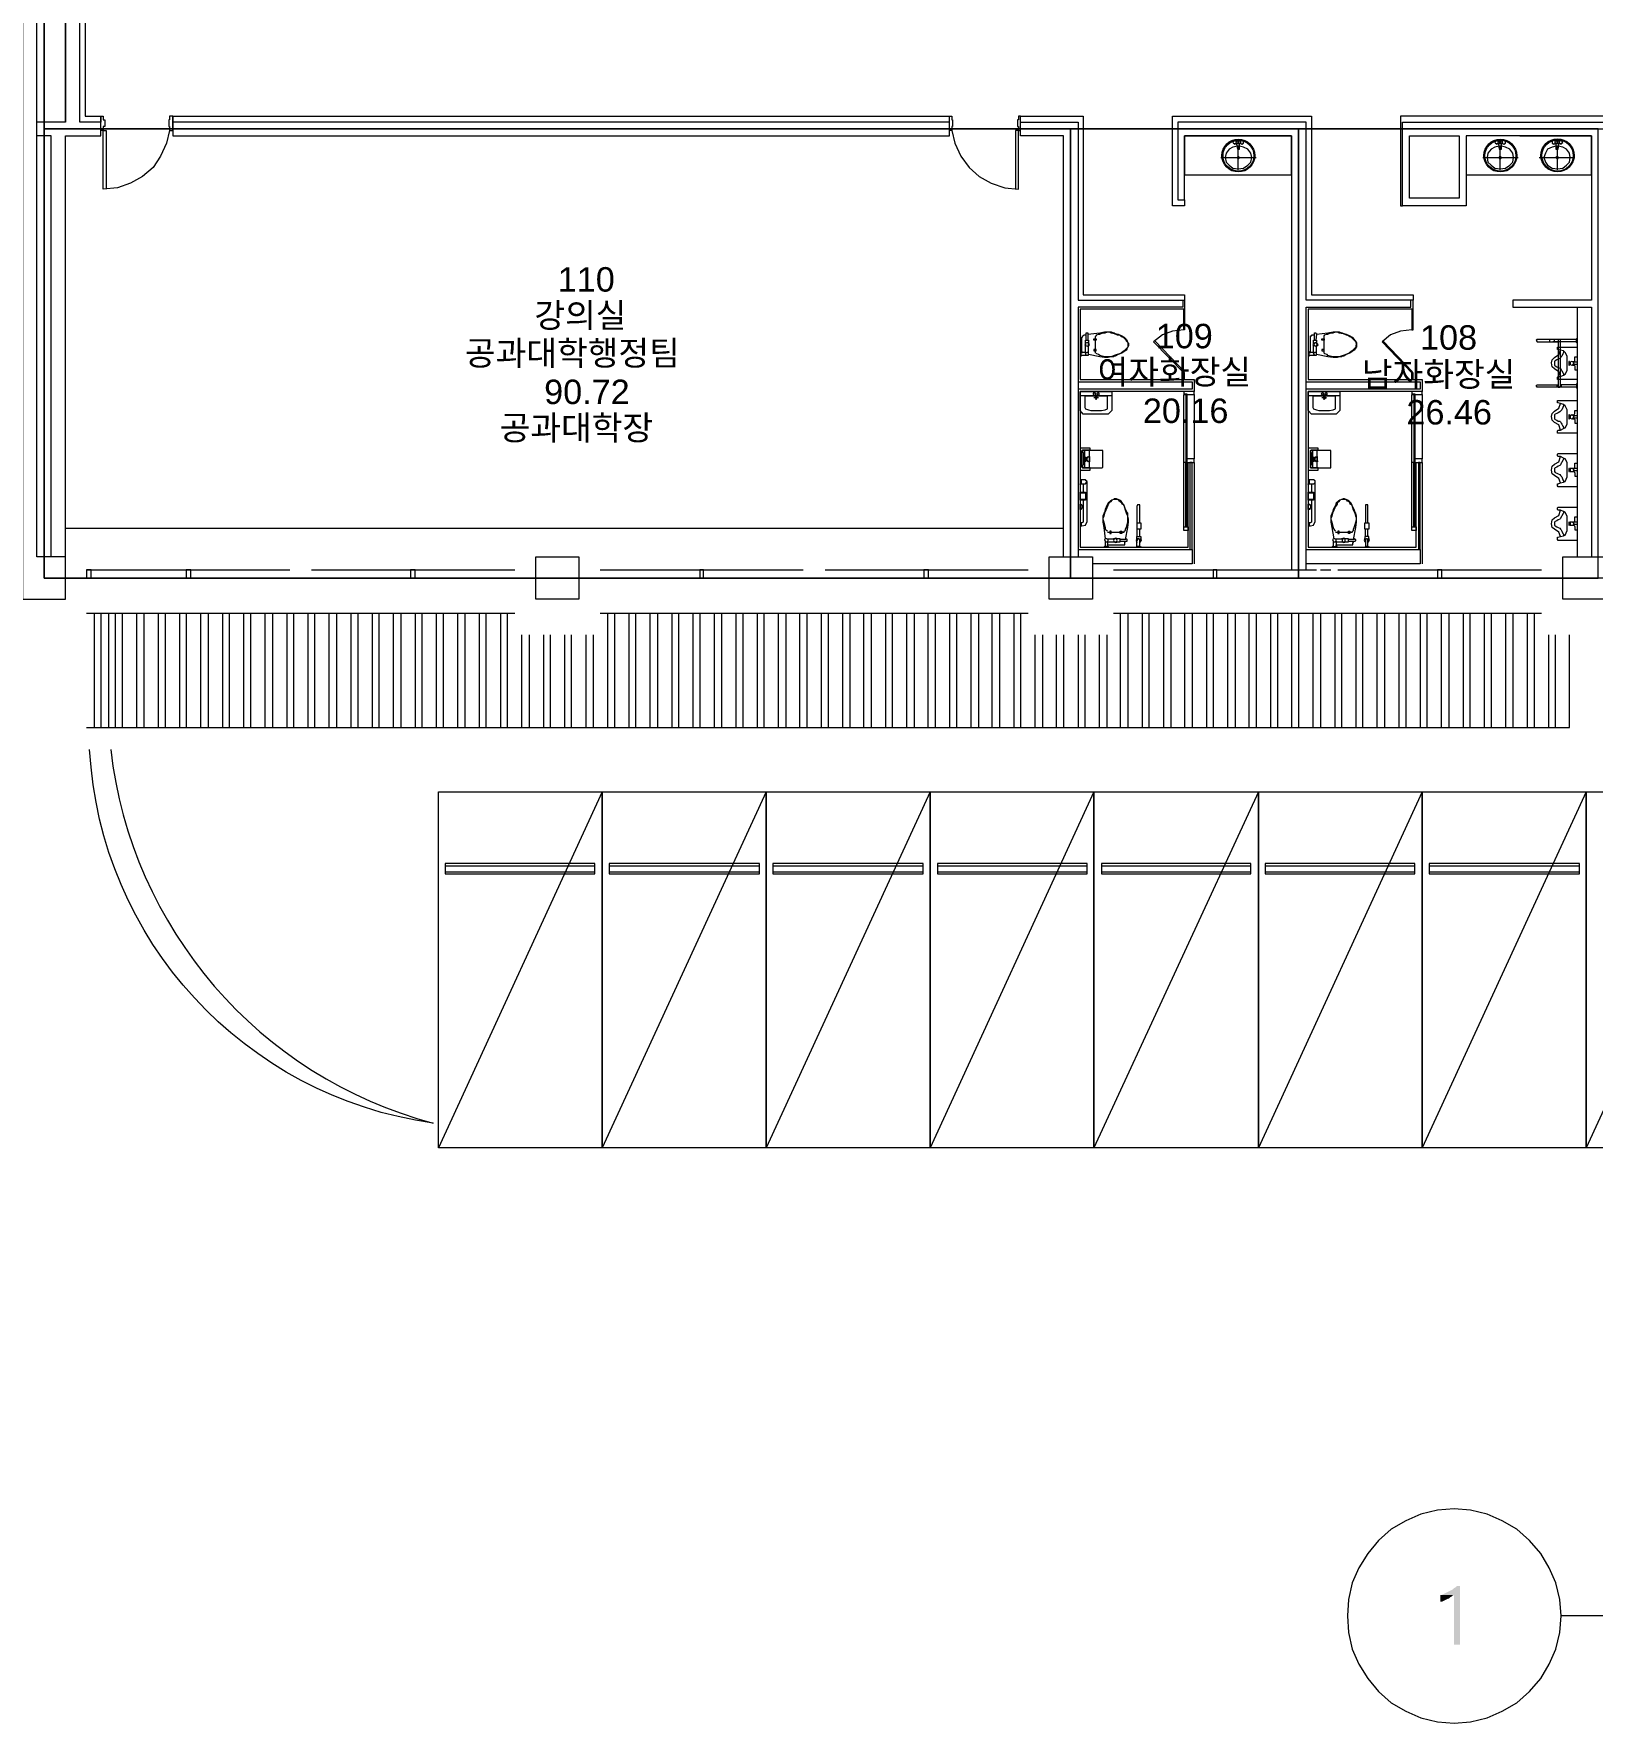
# Model space of a CAD drawing. Header units: millimetres. Extents: x -2246 to 101218, y 0 to 66109.
# Drawn here: x 18315 to 40176, y 739 to 24444 of the extents above; entities that cross this region are included whole.
import ezdxf

# ---------------------------------------------------------------- set-up
doc = ezdxf.new("R2010")
doc.units = ezdxf.units.MM
for name, color, linetype in [('PDF_문자', 7, 'Continuous'), ('PDF_솔리드 채우기', 7, 'Continuous'), ('PDF_형상', 7, 'Continuous')]:
    doc.layers.add(name, color=color, linetype=linetype)
doc.styles.add('PDF 맑은고딕', font='Arial.ttf')

msp = doc.modelspace()

# ---------------------------------------------------------------- hatches: boundary and pattern name
at = {"layer": 'PDF_솔리드 채우기', "transparency": 33554559}
for points in [[(38322, 2666), (38291, 2666), (38269, 2656), (38259, 2645), (38238, 2635), (38216, 2613), (38195, 2603), (38174, 2592), (38174, 2592), (38153, 2582), (38132, 2571), (38110, 2560), (38089, 2550), (38068, 2539), (38238, 2539), (38238, 1840), (38322, 1840)], [(38068, 2539), (38047, 2539), (38047, 2444), (38047, 2444), (38068, 2444), (38089, 2455), (38110, 2465), (38132, 2476), (38153, 2486), (38163, 2486), (38185, 2508), (38206, 2518), (38216, 2529), (38238, 2539)]]:
    msp.add_hatch(color=256, dxfattribs=at).paths.add_polyline_path(points)

# ---------------------------------------------------------------- linework, layer by layer
at = {"layer": 'PDF_형상', "lineweight": 5}
for points in [[(65269, 16807), (58066, 16807), (43661, 16807), (40059, 16807), (36056, 16807), (32857, 16807), (18462, 16807), (18462, 23109), (18462, 25810), (11259, 25810), (11259, 31710), (11259, 40014), (11259, 49219), (18261, 49219), (21258, 49219), (25061, 49219), (66868, 49219)], [(61371, 34061), (58066, 34061), (58066, 27155), (54994, 25514), (43968, 25514), (40059, 27505), (36151, 25514), (25114, 25514), (21629, 27282), (21629, 29443), (18462, 29443), (18462, 31710), (15210, 31710), (11259, 31710), (11259, 25810), (18462, 25810), (18462, 23109), (32857, 23109), (36056, 23109), (40059, 23109), (43661, 23109), (58066, 23109), (58066, 16807), (65269, 16807)], [(11757, 31816), (11831, 31816), (11831, 26287), (19034, 26287), (19034, 23289), (19256, 23289), (19256, 23205), (18960, 23205), (18960, 25408)], [(18759, 23205), (18759, 25408), (18759, 23205)], [(18759, 17103), (18759, 23014), (19256, 23014), (19256, 23289)], [(20263, 23289), (20263, 23014), (31162, 23014), (31162, 23205), (20263, 23205), (20263, 23289), (31162, 23289)], [(32158, 23289), (33037, 23289), (33037, 20779), (34456, 20779), (34456, 20705), (34456, 20578), (34456, 20292), (34446, 20292), (34446, 20578)], [(34456, 22114), (34456, 22029), (34287, 22029), (34287, 23289), (36236, 23289), (36236, 20779), (37666, 20779), (37666, 20705)], [(40462, 23289), (37486, 23289), (37486, 22029), (37517, 22029)], [(18759, 23205), (18356, 23205)], [(18557, 17103), (18557, 23014), (18356, 23014)], [(20220, 23088), (20178, 22908), (20093, 22728), (19987, 22569), (19839, 22442), (19670, 22347), (19490, 22283), (19288, 22262), (19288, 23088), (19331, 23088), (19331, 22262)], [(31194, 23088), (31236, 22908), (31321, 22728), (31437, 22569), (31575, 22442), (31745, 22347), (31935, 22283), (32126, 22262), (32126, 23088), (32084, 23088), (32084, 22262)], [(32761, 17103), (32761, 23014), (32158, 23014), (32158, 23205), (32963, 23205), (32963, 20705), (34435, 20705), (34435, 20609), (32963, 20609), (32963, 17103)], [(36162, 16923), (36162, 20609), (37634, 20609), (37634, 20705), (36162, 20705), (36162, 23205), (34361, 23205), (34361, 22114), (34456, 22114), (34456, 23014), (35960, 23014), (35960, 16923)], [(34456, 23014), (35960, 23014)], [(39159, 23014), (40165, 23014), (38407, 23014), (38407, 22029), (37517, 22029), (37517, 23205), (40462, 23205), (40462, 23014), (40367, 23014), (40367, 17103)], [(40165, 23014), (40165, 20705), (39064, 20705), (39064, 20609), (40165, 20609), (40165, 17103)], [(35198, 22866), (35134, 22855), (35081, 22823), (35039, 22770), (35028, 22707), (35039, 22643), (35081, 22601), (35134, 22558), (35208, 22548), (35282, 22558), (35346, 22601), (35388, 22643), (35399, 22707), (35388, 22770), (35346, 22823), (35282, 22855), (35229, 22866)], [(35176, 22940), (35240, 22940)], [(35176, 22908), (35187, 22908), (35187, 22897), (35198, 22823), (35229, 22823), (35229, 22897), (35229, 22908), (35240, 22908), (35251, 22908)], [(35208, 22897), (35208, 22919)], [(35208, 22537), (35208, 22876)], [(38873, 22866), (38810, 22855), (38757, 22823), (38714, 22770), (38704, 22707), (38714, 22643), (38757, 22601), (38810, 22558), (38884, 22548), (38958, 22558), (39021, 22601), (39064, 22643), (39074, 22707), (39064, 22770), (39021, 22823), (38958, 22855), (38905, 22866)], [(38852, 22940), (38915, 22940)], [(38852, 22908), (38863, 22908), (38863, 22897), (38873, 22823), (38905, 22823), (38905, 22897), (38905, 22908), (38915, 22908), (38926, 22908)], [(38884, 22897), (38884, 22919)], [(38884, 22537), (38884, 22876)], [(39668, 22866), (39615, 22855), (39551, 22823), (39519, 22770), (39498, 22707), (39519, 22643), (39551, 22601), (39615, 22558), (39689, 22548), (39763, 22558), (39816, 22601), (39858, 22643), (39869, 22707), (39858, 22770), (39816, 22823), (39763, 22855), (39699, 22866)], [(39657, 22940), (39720, 22940)], [(39668, 22908), (39657, 22908), (39668, 22908), (39668, 22897), (39668, 22823), (39699, 22823), (39710, 22897), (39710, 22908), (39720, 22908)], [(39689, 22897), (39689, 22919)], [(39689, 22537), (39689, 22876)], [(34965, 22707), (34986, 22707)], [(34996, 22707), (35420, 22707)], [(35441, 22707), (35462, 22707)], [(38640, 22707), (38661, 22707)], [(38672, 22707), (39096, 22707)], [(39117, 22707), (39138, 22707)], [(39434, 22707), (39456, 22707)], [(39477, 22707), (39901, 22707)], [(39922, 22707), (39932, 22707)], [(35208, 22505), (35208, 22516)], [(38884, 22505), (38884, 22516)], [(39689, 22505), (39689, 22516)], [(34435, 20705), (34456, 20705)], [(37666, 20578), (37666, 20705), (37634, 20705)], [(34456, 20578), (32994, 20578), (32994, 19593), (34594, 19593), (34594, 19423), (32994, 19423), (32994, 17241), (34509, 17241), (34509, 18427)], [(37644, 20578), (37644, 20292), (37666, 20292), (37666, 20578), (36193, 20578), (36193, 19593), (37793, 19593), (37793, 19423), (36193, 19423), (36193, 17241), (37708, 17241), (37708, 18427)], [(39964, 20609), (39964, 17103)], [(32994, 19985), (33005, 19985), (33005, 19974), (33026, 19974), (33016, 19985), (33016, 19995), (33016, 20080), (33016, 20175), (33016, 20186), (33026, 20186), (33026, 20196), (33026, 20207), (33037, 20207), (33047, 20218), (33058, 20218), (33069, 20218), (33079, 20218), (33079, 20228), (33079, 20239), (33079, 20249), (33090, 20249), (33100, 20249), (33100, 20239), (33100, 20228), (33270, 20249), (33333, 20260), (33386, 20260), (33429, 20260), (33461, 20249), (33471, 20249), (33482, 20239), (33524, 20228), (33577, 20207), (33609, 20186), (33641, 20154), (33651, 20133), (33662, 20112), (33672, 20101), (33672, 20080), (33672, 20069), (33662, 20048), (33651, 20037), (33641, 20006), (33609, 19985), (33577, 19963), (33524, 19942), (33482, 19921), (33471, 19921), (33461, 19910), (33429, 19910), (33386, 19900), (33333, 19900), (33270, 19910), (33111, 19942), (33100, 19932), (33079, 19932), (33005, 19932), (33005, 19921), (32994, 19921)], [(33079, 20143), (33079, 20218)], [(33100, 20228), (33100, 20143)], [(33206, 19963), (33206, 20196), (33217, 20207), (33228, 20218), (33249, 20228), (33270, 20228), (33312, 20249), (33344, 20249), (33376, 20260), (33408, 20260), (33429, 20249), (33471, 20239), (33513, 20218), (33545, 20218), (33566, 20196), (33598, 20186), (33609, 20175), (33630, 20154), (33641, 20133), (33651, 20122), (33662, 20112), (33662, 20080), (33662, 20069), (33662, 20048), (33651, 20037), (33630, 20016), (33609, 19995), (33598, 19985), (33566, 19963), (33545, 19953), (33513, 19942), (33471, 19932), (33429, 19910), (33408, 19910), (33386, 19910), (33344, 19910), (33302, 19921), (33270, 19932), (33249, 19942), (33228, 19953), (33217, 19963)], [(34446, 20292), (34287, 20271), (34149, 20218), (34022, 20122), (34446, 19688)], [(36193, 19985), (36204, 19985), (36204, 19974), (36225, 19974), (36225, 19985), (36225, 19995), (36225, 20080), (36225, 20175), (36225, 20186), (36225, 20196), (36225, 20207), (36236, 20207), (36246, 20218), (36257, 20218), (36267, 20218), (36278, 20218), (36278, 20228), (36278, 20239), (36278, 20249), (36289, 20249), (36299, 20249), (36299, 20239), (36310, 20239), (36310, 20228), (36469, 20249), (36543, 20260), (36596, 20260), (36628, 20260), (36659, 20249), (36670, 20249), (36691, 20239), (36723, 20228), (36776, 20207), (36808, 20186), (36839, 20154), (36861, 20133), (36871, 20112), (36871, 20101), (36871, 20080), (36871, 20069), (36871, 20048), (36861, 20037), (36839, 20006), (36808, 19985), (36776, 19963), (36723, 19942), (36691, 19921), (36670, 19921), (36659, 19910), (36628, 19910), (36596, 19900), (36543, 19900), (36469, 19910), (36310, 19942), (36299, 19932), (36278, 19932), (36204, 19932), (36204, 19921), (36193, 19921)], [(36278, 20143), (36278, 20218)], [(36310, 20228), (36299, 20143)], [(37644, 20292), (37486, 20271), (37348, 20218), (37231, 20122), (37644, 19688)], [(39954, 20154), (39413, 20154), (39403, 20154), (39392, 20143), (39403, 20122), (39413, 20122), (39699, 20122)], [(39583, 20122), (39583, 20154)], [(39646, 20122), (39646, 20154)], [(39964, 20101), (39954, 20112), (39954, 20165), (39964, 20175)], [(33005, 19932), (33005, 19974)], [(33079, 19974), (33026, 19974)], [(33069, 20112), (33058, 20080), (33069, 20059)], [(33069, 20101), (33069, 20143), (33111, 20143), (33111, 20101)], [(33069, 19963), (33069, 20069)], [(33111, 19942), (33111, 19963), (33100, 19974), (33090, 19974), (33069, 19963), (33069, 19953), (33079, 19932)], [(33111, 20059), (33122, 20080), (33111, 20112)], [(33111, 19963), (33111, 20069)], [(34446, 19593), (34446, 19688), (34456, 19688), (34446, 19688), (34456, 19699), (34043, 20133)], [(36204, 19932), (36204, 19974)], [(36278, 19974), (36225, 19974)], [(36267, 20112), (36257, 20080), (36267, 20059)], [(36267, 20101), (36267, 20143), (36310, 20143), (36310, 20101)], [(36267, 19963), (36267, 20069)], [(36310, 19942), (36310, 19963), (36299, 19974), (36289, 19974), (36267, 19963), (36267, 19953), (36278, 19932)], [(36310, 20059), (36331, 20080), (36310, 20112)], [(36310, 19963), (36310, 20069)], [(37644, 19593), (37644, 19688), (37666, 19688), (37644, 19688), (37655, 19699), (37242, 20133)], [(39954, 20122), (39625, 20122)], [(39773, 19995), (39773, 19974), (39763, 19953), (39752, 19921), (39742, 19910), (39731, 19900), (39720, 19889), (39699, 19879), (39678, 19868), (39657, 19857), (39646, 19847), (39646, 19836), (39646, 19826), (39646, 19804), (39646, 19794), (39657, 19783), (39678, 19773), (39699, 19762), (39720, 19751), (39731, 19741), (39742, 19730), (39752, 19720), (39763, 19688), (39773, 19677), (39773, 19656)], [(39731, 19635), (39773, 19656), (39795, 19667), (39826, 19720), (39826, 19741), (39826, 19826), (39826, 19900), (39826, 19921), (39795, 19974), (39773, 19995), (39731, 20006)], [(34456, 19593), (34456, 19688)], [(37666, 19593), (37666, 19688)], [(39869, 19836), (39858, 19836)], [(39869, 19815), (39858, 19815)], [(39901, 19847), (39922, 19847), (39932, 19857), (39932, 19910), (39964, 19910)], [(39901, 19794), (39922, 19794), (39932, 19783), (39932, 19730), (39964, 19730)], [(39964, 19836), (39911, 19836)], [(39964, 19804), (39911, 19804)], [(32963, 19561), (34562, 19561), (34562, 19455), (32963, 19455)], [(36162, 19561), (37761, 19561), (37761, 19455), (36162, 19455)], [(39954, 19487), (39413, 19487), (39403, 19487), (39392, 19508), (39403, 19518), (39413, 19518), (39699, 19518)], [(39678, 19518), (39678, 19487)], [(39954, 19518), (39731, 19518)], [(39742, 19518), (39742, 19487)], [(39964, 19540), (39954, 19529), (39954, 19476), (39964, 19466)], [(32994, 19370), (33439, 19370)], [(33206, 19360), (33058, 19360), (33058, 19201), (33069, 19180), (33111, 19169), (33143, 19158), (33217, 19158), (33291, 19158), (33344, 19169), (33376, 19180), (33376, 19201), (33376, 19360), (33228, 19360)], [(33249, 19338), (33185, 19338)], [(33228, 19402), (33228, 19338), (33217, 19328), (33206, 19338), (33206, 19402)], [(33217, 19307), (33217, 19370)], [(34488, 19381), (34488, 18480)], [(34594, 19381), (34594, 18480)], [(36193, 19370), (36638, 19370)], [(36405, 19360), (36257, 19360), (36257, 19201), (36267, 19180), (36310, 19169), (36342, 19158), (36416, 19158), (36490, 19158), (36543, 19169), (36575, 19180), (36575, 19201), (36575, 19360), (36426, 19360)], [(36448, 19338), (36384, 19338)], [(36426, 19402), (36426, 19338), (36426, 19328), (36416, 19328), (36416, 19338), (36405, 19402)], [(36416, 19307), (36416, 19370)], [(37687, 19381), (37687, 18480)], [(37793, 19381), (37793, 18480)], [(39773, 19243), (39773, 19222), (39763, 19201), (39752, 19169), (39742, 19158), (39731, 19148), (39720, 19137), (39699, 19127), (39678, 19116), (39657, 19105), (39646, 19095), (39646, 19084), (39646, 19074), (39646, 19052), (39646, 19042), (39657, 19031), (39678, 19021), (39699, 19010), (39720, 19010), (39731, 18999), (39742, 18978), (39752, 18968), (39763, 18936), (39773, 18925), (39773, 18904)], [(39731, 18883), (39773, 18904), (39795, 18915), (39826, 18968), (39826, 18999), (39826, 19074), (39826, 19148), (39826, 19169), (39795, 19222), (39773, 19243), (39731, 19254)], [(39869, 19084), (39858, 19084)], [(39869, 19063), (39858, 19063)], [(39901, 19095), (39922, 19095), (39932, 19116), (39932, 19158), (39964, 19158)], [(39901, 19042), (39922, 19042), (39932, 19031), (39932, 18978), (39964, 18978)], [(39964, 19084), (39911, 19084)], [(39964, 19052), (39911, 19052)], [(33122, 18353), (33122, 18364), (33122, 18597), (33026, 18597), (33026, 18576), (33037, 18565), (33037, 18396), (33026, 18385), (33026, 18375), (33026, 18364), (33026, 18353), (33037, 18353)], [(33026, 18353), (33122, 18353), (33302, 18353), (33312, 18364), (33312, 18597), (33302, 18597), (33122, 18597)], [(33058, 18353), (33058, 18364), (33058, 18597)], [(33069, 18459), (33069, 18480), (33069, 18502), (33079, 18502), (33079, 18459)], [(33079, 18491), (33069, 18491)], [(33122, 18438), (33111, 18438), (33090, 18459), (33090, 18491), (33111, 18512), (33122, 18512), (33122, 18480), (33122, 18449), (33132, 18449)], [(36225, 18597), (36236, 18597)], [(36320, 18353), (36320, 18364), (36320, 18597), (36225, 18597), (36225, 18576), (36236, 18565), (36236, 18396), (36225, 18385), (36225, 18375), (36225, 18364), (36225, 18353), (36320, 18353), (36500, 18353), (36511, 18353), (36511, 18364), (36511, 18597), (36500, 18597), (36320, 18597)], [(36257, 18353), (36257, 18364), (36257, 18597)], [(36267, 18459), (36267, 18480), (36267, 18502), (36278, 18502), (36278, 18459)], [(36278, 18491), (36267, 18491)], [(36320, 18438), (36310, 18438), (36289, 18459), (36289, 18491), (36310, 18512), (36320, 18512), (36320, 18480), (36320, 18449), (36331, 18449)], [(39773, 18491), (39773, 18470), (39763, 18459), (39752, 18427), (39742, 18417), (39731, 18396), (39720, 18385), (39699, 18375), (39678, 18364), (39657, 18353), (39646, 18343), (39646, 18322), (39646, 18300), (39657, 18290), (39678, 18279), (39699, 18269), (39720, 18258), (39731, 18247), (39742, 18237), (39752, 18226), (39763, 18184), (39773, 18173), (39773, 18152)], [(39731, 18141), (39773, 18152), (39795, 18163), (39826, 18226), (39826, 18247), (39826, 18322), (39826, 18396), (39826, 18427), (39795, 18480), (39773, 18491), (39731, 18512)], [(34446, 17527), (34446, 18427)], [(34477, 17527), (34477, 18427)], [(34488, 17527), (34488, 18427)], [(34562, 17209), (34562, 18427), (34530, 18427), (34530, 17209)], [(34594, 18427), (34594, 17008)], [(37644, 17527), (37644, 18427)], [(37676, 17527), (37676, 18427)], [(37687, 17527), (37687, 18427)], [(37761, 17209), (37761, 18427), (37740, 18427), (37740, 17209)], [(37793, 18427), (37793, 17008)], [(39869, 18332), (39858, 18332)], [(39869, 18311), (39858, 18311)], [(39901, 18343), (39922, 18343), (39932, 18364), (39932, 18417), (39964, 18417)], [(39901, 18300), (39922, 18300), (39932, 18279), (39932, 18237), (39964, 18237)], [(39964, 18343), (39911, 18343)], [(39964, 18311), (39911, 18311)], [(33005, 17580), (33005, 17538), (33016, 17538), (33069, 17548), (33090, 17601), (33090, 18163), (33079, 18173), (33069, 18184), (33005, 18184), (32994, 18194)], [(32994, 18120), (32994, 18131), (33005, 18131), (33069, 18131), (33079, 18141), (33090, 18163)], [(33005, 18184), (33005, 18131)], [(33037, 18131), (33037, 18014)], [(36204, 17580), (36204, 17538), (36225, 17538), (36267, 17548), (36289, 17601), (36289, 18163), (36289, 18173), (36267, 18184), (36204, 18184), (36193, 18194)], [(36193, 18120), (36193, 18131), (36204, 18131), (36267, 18131), (36289, 18141), (36289, 18163)], [(36204, 18184), (36204, 18131)], [(36236, 18131), (36236, 18014)], [(32994, 18004), (32994, 18014), (33069, 18014), (33069, 18004)], [(33069, 17908), (33069, 17898), (32994, 17898), (32994, 17908)], [(33037, 17898), (33037, 17601), (33037, 17591), (33016, 17580), (33005, 17580), (32994, 17591)], [(33005, 17781), (33005, 17771), (32994, 17771), (32994, 17845), (33005, 17845), (33005, 17834)], [(33397, 17241), (33386, 17252), (33376, 17252), (33376, 17273), (33386, 17273), (33397, 17273), (33408, 17273), (33492, 17273), (33577, 17273), (33588, 17273), (33598, 17273), (33609, 17273), (33619, 17273), (33619, 17284), (33619, 17294), (33619, 17305), (33619, 17315), (33630, 17315), (33630, 17326), (33641, 17326), (33651, 17326), (33651, 17336), (33651, 17347), (33641, 17358), (33630, 17347), (33662, 17517), (33672, 17591), (33672, 17633), (33662, 17675), (33662, 17707), (33662, 17718), (33651, 17728), (33630, 17771), (33609, 17824), (33588, 17856), (33566, 17887), (33545, 17898), (33524, 17908), (33503, 17919), (33492, 17919), (33471, 17919), (33461, 17908), (33439, 17898), (33418, 17887), (33386, 17856), (33365, 17824), (33344, 17771), (33333, 17728), (33323, 17718), (33323, 17707), (33312, 17675), (33312, 17633), (33312, 17591), (33323, 17517), (33344, 17358), (33333, 17347), (33344, 17326), (33344, 17252), (33333, 17252), (33323, 17241)], [(33376, 17453), (33609, 17453), (33609, 17464), (33630, 17474), (33630, 17495), (33641, 17517), (33651, 17559), (33662, 17591), (33662, 17622), (33662, 17654), (33662, 17675), (33641, 17718), (33630, 17760), (33619, 17792), (33609, 17824), (33588, 17845), (33577, 17856), (33556, 17877), (33545, 17887), (33535, 17898), (33513, 17908), (33492, 17908), (33471, 17908), (33461, 17908), (33439, 17898), (33418, 17877), (33397, 17856), (33386, 17845), (33376, 17813), (33365, 17792), (33355, 17760), (33333, 17718), (33323, 17675), (33312, 17654), (33312, 17633), (33323, 17591), (33333, 17548), (33344, 17517), (33344, 17495), (33365, 17474), (33376, 17464)], [(33831, 17580), (33831, 17813), (33831, 17834), (33810, 17834), (33799, 17834), (33789, 17813), (33789, 17580), (33842, 17580), (33842, 17495), (33789, 17495)], [(36193, 18004), (36193, 18014), (36267, 18014), (36267, 18004)], [(36267, 17908), (36267, 17898), (36193, 17898), (36193, 17908)], [(36236, 17898), (36236, 17601), (36236, 17591), (36225, 17580), (36204, 17580), (36193, 17591)], [(36225, 17834), (36225, 17781), (36214, 17781)], [(36596, 17241), (36596, 17252), (36585, 17252), (36585, 17273), (36596, 17273), (36606, 17273), (36691, 17273), (36776, 17273), (36786, 17273), (36797, 17273), (36808, 17273), (36818, 17273), (36818, 17284), (36818, 17294), (36818, 17305), (36829, 17305), (36829, 17315), (36829, 17326), (36839, 17326), (36850, 17326), (36861, 17336), (36861, 17347), (36850, 17347), (36839, 17358), (36839, 17347), (36829, 17347), (36861, 17517), (36871, 17591), (36871, 17633), (36871, 17675), (36861, 17707), (36861, 17718), (36850, 17728), (36839, 17771), (36808, 17824), (36797, 17856), (36765, 17887), (36744, 17898), (36723, 17908), (36702, 17919), (36691, 17919), (36681, 17919), (36659, 17908), (36638, 17898), (36617, 17887), (36585, 17856), (36575, 17824), (36543, 17771), (36532, 17728), (36522, 17718), (36522, 17707), (36511, 17675), (36511, 17633), (36511, 17591), (36522, 17517), (36553, 17358), (36532, 17347), (36543, 17326), (36543, 17252), (36532, 17252), (36522, 17241)], [(36575, 17453), (36808, 17453), (36818, 17464), (36829, 17474), (36829, 17495), (36839, 17517), (36850, 17559), (36861, 17591), (36871, 17622), (36871, 17654), (36861, 17675), (36850, 17718), (36829, 17760), (36818, 17792), (36808, 17824), (36786, 17845), (36776, 17856), (36765, 17877), (36744, 17887), (36734, 17898), (36712, 17908), (36691, 17908), (36670, 17908), (36659, 17908), (36638, 17898), (36617, 17877), (36596, 17856), (36596, 17845), (36575, 17813), (36564, 17792), (36553, 17760), (36532, 17718), (36522, 17675), (36511, 17654), (36511, 17633), (36522, 17591), (36532, 17548), (36543, 17517), (36553, 17495), (36564, 17474), (36575, 17464)], [(37030, 17580), (37030, 17813), (37030, 17834), (37019, 17834), (36998, 17834), (36998, 17813), (36998, 17580)], [(33789, 17580), (33789, 17495), (33789, 17389)], [(39773, 17739), (39773, 17718), (39763, 17707), (39752, 17675), (39742, 17665), (39731, 17644), (39720, 17633), (39699, 17622), (39678, 17612), (39657, 17601), (39646, 17591), (39646, 17570), (39646, 17548), (39657, 17538), (39678, 17527), (39699, 17517), (39720, 17506), (39731, 17495), (39742, 17485), (39752, 17464), (39763, 17432), (39773, 17421), (39773, 17400)], [(39731, 17389), (39773, 17400), (39795, 17411), (39826, 17474), (39826, 17495), (39826, 17570), (39826, 17644), (39826, 17675), (39795, 17728), (39773, 17739), (39731, 17760)], [(39869, 17580), (39858, 17580)], [(39869, 17559), (39858, 17559)], [(39901, 17591), (39922, 17591), (39932, 17612), (39932, 17665), (39964, 17665)], [(39901, 17548), (39922, 17548), (39932, 17527), (39932, 17485), (39964, 17485)], [(39964, 17591), (39911, 17591)], [(39964, 17559), (39911, 17559)], [(18759, 17506), (32761, 17506)], [(32994, 17527), (33005, 17538)], [(33344, 17326), (33355, 17315), (33376, 17315), (33386, 17336), (33386, 17347), (33365, 17358), (33344, 17358)], [(33376, 17358), (33471, 17358)], [(33376, 17326), (33376, 17273)], [(33376, 17315), (33471, 17315)], [(33524, 17358), (33492, 17368), (33461, 17358)], [(33461, 17315), (33492, 17305), (33524, 17315)], [(33503, 17315), (33556, 17315), (33556, 17358), (33503, 17358)], [(33630, 17347), (33556, 17347)], [(33556, 17326), (33630, 17326)], [(33789, 17368), (33778, 17336), (33789, 17305)], [(33852, 17241), (33842, 17241), (33831, 17252), (33831, 17336), (33831, 17347), (33810, 17358), (33799, 17347), (33789, 17336), (33789, 17389), (33842, 17389), (33842, 17336)], [(33831, 17326), (33831, 17347), (33821, 17358), (33799, 17358), (33789, 17347), (33789, 17326)], [(33789, 17252), (33789, 17336)], [(33831, 17389), (33831, 17495)], [(33831, 17305), (33852, 17336), (33842, 17368)], [(36193, 17527), (36204, 17538)], [(36543, 17326), (36553, 17315), (36575, 17315), (36585, 17336), (36585, 17347), (36564, 17358), (36553, 17358)], [(36575, 17358), (36681, 17358)], [(36575, 17315), (36681, 17315)], [(36585, 17326), (36585, 17273)], [(36723, 17358), (36691, 17368), (36659, 17358)], [(36659, 17315), (36691, 17305), (36723, 17315)], [(36702, 17315), (36755, 17315), (36755, 17358), (36702, 17358)], [(36829, 17347), (36755, 17347)], [(36755, 17326), (36829, 17326)], [(36988, 17368), (36977, 17336), (36998, 17305)], [(37041, 17336), (37041, 17389), (36988, 17389), (36988, 17336)], [(37051, 17241), (37041, 17241), (37030, 17252), (37030, 17336), (37030, 17347), (37019, 17358), (36998, 17347), (36998, 17336), (36998, 17252), (36988, 17241), (36998, 17241)], [(37030, 17326), (37041, 17347), (37019, 17358), (37009, 17358), (36988, 17347), (36998, 17326)], [(36998, 17389), (36998, 17495)], [(37030, 17389), (37030, 17495)], [(37030, 17305), (37051, 17336), (37041, 17368)], [(32963, 17209), (34562, 17209), (34562, 17008), (33164, 17008)], [(33344, 17252), (33376, 17252)], [(33831, 17252), (33799, 17252), (33789, 17241), (33799, 17241)], [(36162, 17209), (37761, 17209), (37761, 17008), (36162, 17008)], [(36543, 17252), (36585, 17252)], [(37030, 17252), (36998, 17252)], [(19055, 16923), (21905, 16923)], [(22212, 16923), (25061, 16923)], [(26258, 16923), (29107, 16923)], [(29414, 16923), (32264, 16923)], [(33461, 16923), (36310, 16923)], [(36363, 16923), (36511, 16923)], [(36606, 16923), (39466, 16923)], [(19055, 16807), (21905, 16807)], [(22212, 16807), (25061, 16807)], [(26258, 16807), (29107, 16807)], [(29414, 16807), (32264, 16807)], [(33461, 16807), (36310, 16807)], [(36606, 16807), (39466, 16807)], [(25061, 16309), (19055, 16309)], [(19161, 16309), (19161, 14710)], [(19256, 16309), (19256, 14710)], [(19362, 16309), (19362, 14710)], [(19458, 16309), (19458, 14710)], [(19553, 16309), (19553, 14710)], [(19754, 16309), (19754, 14710)], [(19860, 16309), (19860, 14710)], [(20061, 16309), (20061, 14710)], [(20157, 16309), (20157, 14710)], [(20358, 16309), (20358, 14710)], [(20453, 16309), (20453, 14710)], [(20655, 16309), (20655, 14710)], [(20761, 16309), (20761, 14710)], [(20962, 16309), (20962, 14710)], [(21057, 16309), (21057, 14710)], [(21258, 16309), (21258, 14710)], [(21354, 16309), (21354, 14710)], [(21555, 16309), (21555, 14710)], [(21661, 16309), (21661, 14710)], [(21862, 16309), (21862, 14710)], [(21957, 16309), (21957, 14710)], [(22159, 16309), (22159, 14710)], [(22254, 16309), (22254, 14710)], [(22455, 16309), (22455, 14710)], [(22561, 16309), (22561, 14710)], [(22762, 16309), (22762, 14710)], [(22858, 16309), (22858, 14710)], [(23059, 16309), (23059, 14710)], [(23154, 16309), (23154, 14710)], [(23356, 16309), (23356, 14710)], [(23462, 16309), (23462, 14710)], [(23663, 16309), (23663, 14710)], [(23758, 16309), (23758, 14710)], [(23959, 16309), (23959, 14710)], [(24055, 16309), (24055, 14710)], [(24256, 16309), (24256, 14710)], [(24362, 16309), (24362, 14710)], [(24563, 16309), (24563, 14710)], [(24658, 16309), (24658, 14710)], [(24860, 16309), (24860, 14710)], [(24955, 16309), (24955, 14710)], [(32264, 16309), (26258, 16309)], [(26364, 16309), (26364, 14710)], [(26459, 16309), (26459, 14710)], [(26660, 16309), (26660, 14710)], [(26756, 16309), (26756, 14710)], [(26957, 16309), (26957, 14710)], [(27063, 16309), (27063, 14710)], [(27264, 16309), (27264, 14710)], [(27359, 16309), (27359, 14710)], [(27561, 16309), (27561, 14710)], [(27656, 16309), (27656, 14710)], [(27857, 16309), (27857, 14710)], [(27963, 16309), (27963, 14710)], [(28164, 16309), (28164, 14710)], [(28260, 16309), (28260, 14710)], [(28461, 16309), (28461, 14710)], [(28556, 16309), (28556, 14710)], [(28758, 16309), (28758, 14710)], [(28864, 16309), (28864, 14710)], [(29054, 16309), (29054, 14710)], [(29160, 16309), (29160, 14710)], [(29361, 16309), (29361, 14710)], [(29457, 16309), (29457, 14710)], [(29658, 16309), (29658, 14710)], [(29764, 16309), (29764, 14710)], [(29955, 16309), (29955, 14710)], [(30060, 16309), (30060, 14710)], [(30262, 16309), (30262, 14710)], [(30357, 16309), (30357, 14710)], [(30558, 16309), (30558, 14710)], [(30664, 16309), (30664, 14710)], [(30855, 16309), (30855, 14710)], [(30961, 16309), (30961, 14710)], [(31162, 16309), (31162, 14710)], [(31257, 16309), (31257, 14710)], [(31459, 16309), (31459, 14710)], [(31565, 16309), (31565, 14710)], [(31755, 16309), (31755, 14710)], [(31861, 16309), (31861, 14710)], [(32062, 16309), (32062, 14710)], [(32158, 16309), (32158, 14710)], [(39466, 16309), (33461, 16309)], [(33556, 16309), (33556, 14710)], [(33662, 16309), (33662, 14710)], [(33863, 16309), (33863, 14710)], [(33958, 16309), (33958, 14710)], [(34160, 16309), (34160, 14710)], [(34266, 16309), (34266, 14710)], [(34456, 16309), (34456, 14710)], [(34562, 16309), (34562, 14710)], [(34763, 16309), (34763, 14710)], [(34859, 16309), (34859, 14710)], [(35060, 16309), (35060, 14710)], [(35166, 16309), (35166, 14710)], [(35357, 16309), (35357, 14710)], [(35462, 16309), (35462, 14710)], [(35664, 16309), (35664, 14710)], [(35759, 16309), (35759, 14710)], [(35960, 16309), (35960, 14710)], [(36056, 16309), (36056, 14710)], [(36257, 16309), (36257, 14710)], [(36363, 16309), (36363, 14710)], [(36564, 16309), (36564, 14710)], [(36659, 16309), (36659, 14710)], [(36861, 16309), (36861, 14710)], [(36956, 16309), (36956, 14710)], [(37157, 16309), (37157, 14710)], [(37263, 16309), (37263, 14710)], [(37464, 16309), (37464, 14710)], [(37560, 16309), (37560, 14710)], [(37761, 16309), (37761, 14710)], [(37856, 16309), (37856, 14710)], [(38058, 16309), (38058, 14710)], [(38163, 16309), (38163, 14710)], [(38365, 16309), (38365, 14710)], [(38460, 16309), (38460, 14710)], [(38661, 16309), (38661, 14710)], [(38757, 16309), (38757, 14710)], [(38958, 16309), (38958, 14710)], [(39064, 16309), (39064, 14710)], [(39265, 16309), (39265, 14710)], [(39360, 16309), (39360, 14710)], [(19055, 14710), (39858, 14710), (39858, 16012)], [(25156, 16012), (25156, 14710)], [(25262, 16012), (25262, 14710)], [(25463, 16012), (25463, 14710)], [(25559, 16012), (25559, 14710)], [(25760, 16012), (25760, 14710)], [(25855, 16012), (25855, 14710)], [(26057, 16012), (26057, 14710)], [(26163, 16012), (26163, 14710)], [(32359, 16012), (32359, 14710)], [(32465, 16012), (32465, 14710)], [(32656, 16012), (32656, 14710)], [(32761, 16012), (32761, 14710)], [(32963, 16012), (32963, 14710)], [(33058, 16012), (33058, 14710)], [(33259, 16012), (33259, 14710)], [(33365, 16012), (33365, 14710)], [(39562, 16012), (39562, 14710)], [(39657, 16012), (39657, 14710)], [(26290, 13809), (23991, 8810)], [(28588, 13809), (26290, 8810)], [(30887, 13809), (28588, 8810)], [(33185, 13809), (30887, 8810)], [(35494, 13809), (33185, 8810)], [(37793, 13809), (35494, 8810)], [(40091, 13809), (37793, 8810)], [(42390, 13809), (40091, 8810)], [(24087, 12771), (26184, 12771)], [(24087, 12687), (26184, 12687)], [(26385, 12771), (28493, 12771)], [(26385, 12687), (28493, 12687)], [(28683, 12771), (30791, 12771)], [(28683, 12687), (30791, 12687)], [(30993, 12771), (33090, 12771)], [(30993, 12687), (33090, 12687)], [(33291, 12771), (35388, 12771)], [(33291, 12687), (35388, 12687)], [(35590, 12771), (37687, 12771)], [(35590, 12687), (37687, 12687)], [(37888, 12771), (39996, 12771)], [(37888, 12687), (39996, 12687)], [(57833, 2243), (39742, 2243), (39720, 2476), (39668, 2709), (39572, 2921), (39456, 3122), (39297, 3302), (39117, 3461), (38915, 3577), (38704, 3673), (38471, 3726), (38238, 3747), (38005, 3726), (37772, 3673), (37560, 3577), (37358, 3461), (37178, 3302), (37030, 3122), (36903, 2921), (36808, 2709), (36755, 2476), (36744, 2243), (36755, 2010), (36808, 1777), (36903, 1565), (37030, 1364), (37178, 1183), (37358, 1025), (37560, 908), (37772, 813), (38005, 760), (38238, 739), (38471, 760), (38704, 813), (38915, 908), (39117, 1025), (39297, 1183), (39456, 1364), (39572, 1565), (39668, 1777), (39720, 2010), (39742, 2243)]]:
    msp.add_lwpolyline(points, dxfattribs=at)
for points in [[(18356, 25408), (18960, 25408), (18960, 26213), (18155, 26213), (18155, 16510), (18759, 16510), (18759, 17103), (18356, 17103)], [(19256, 23088), (19256, 23289), (19288, 23289), (19288, 23236), (19309, 23236), (19309, 23141), (19288, 23141), (19288, 23088)], [(20263, 23088), (20263, 23289), (20220, 23289), (20220, 23236), (20210, 23236), (20210, 23141), (20220, 23141), (20220, 23088)], [(31162, 23088), (31162, 23289), (31194, 23289), (31194, 23236), (31204, 23236), (31204, 23141), (31194, 23141), (31194, 23088)], [(32158, 23088), (32158, 23289), (32126, 23289), (32126, 23236), (32115, 23236), (32115, 23141), (32126, 23141), (32126, 23088)], [(32857, 23109), (18462, 23109), (18462, 16807), (32857, 16807)], [(32857, 23109), (32857, 16807), (36056, 16807), (36056, 23109)], [(34456, 22463), (35960, 22463), (35960, 23014), (34456, 23014)], [(36056, 23109), (36056, 16807), (40261, 16807), (40261, 23109)], [(37613, 22135), (37613, 23014), (38312, 23014), (38312, 22135)], [(38407, 22463), (40165, 22463), (40165, 23014), (38407, 23014)], [(35187, 22919), (35176, 22940), (35166, 22950), (35145, 22940), (35134, 22919), (35145, 22908), (35166, 22897), (35176, 22908)], [(35219, 22919), (35219, 22929), (35208, 22929), (35198, 22919), (35208, 22919), (35208, 22908)], [(35282, 22919), (35282, 22940), (35261, 22950), (35240, 22940), (35240, 22919), (35240, 22908), (35261, 22897), (35282, 22908)], [(38863, 22919), (38852, 22940), (38841, 22950), (38820, 22940), (38810, 22919), (38820, 22908), (38841, 22897), (38852, 22908)], [(38894, 22919), (38894, 22929), (38884, 22929), (38873, 22919), (38884, 22919), (38884, 22908)], [(38958, 22919), (38958, 22940), (38937, 22950), (38915, 22940), (38915, 22919), (38915, 22908), (38937, 22897), (38958, 22908)], [(39657, 22919), (39657, 22940), (39636, 22950), (39615, 22940), (39615, 22919), (39615, 22908), (39636, 22897), (39657, 22908)], [(39699, 22919), (39689, 22929), (39678, 22929), (39678, 22919), (39689, 22908), (39689, 22919)], [(39763, 22919), (39752, 22940), (39742, 22950), (39720, 22940), (39710, 22919), (39720, 22908), (39742, 22897), (39752, 22908)], [(35229, 22707), (35219, 22717), (35208, 22717), (35198, 22717), (35198, 22707), (35198, 22696), (35208, 22696), (35219, 22696)], [(38905, 22707), (38894, 22717), (38884, 22717), (38873, 22717), (38873, 22707), (38873, 22696), (38884, 22696), (38894, 22696)], [(39699, 22707), (39699, 22717), (39689, 22717), (39678, 22717), (39668, 22707), (39678, 22696), (39689, 22696), (39699, 22696)], [(33185, 20143), (33185, 20165), (33217, 20165), (33217, 20143)], [(36384, 20143), (36384, 20165), (36416, 20165), (36416, 20143)], [(36723, 19942), (36681, 19932), (36628, 19910), (36606, 19910), (36585, 19910), (36543, 19910), (36500, 19921), (36469, 19932), (36458, 19942), (36426, 19953), (36416, 19963), (36416, 20196), (36416, 20207), (36426, 20218), (36448, 20228), (36469, 20228), (36511, 20249), (36543, 20249), (36575, 20260), (36606, 20260), (36628, 20249), (36681, 20239), (36723, 20218), (36744, 20218), (36776, 20196), (36797, 20186), (36808, 20175), (36829, 20154), (36850, 20133), (36861, 20122), (36861, 20112), (36871, 20080), (36861, 20069), (36861, 20048), (36850, 20037), (36829, 20016), (36808, 19995), (36797, 19985), (36765, 19963), (36744, 19953)], [(39699, 20143), (39699, 19508), (39699, 19487), (39710, 19487), (39720, 19487), (39731, 19508), (39731, 20143), (39720, 20154), (39710, 20154), (39699, 20154)], [(33111, 20080), (33111, 20101), (33090, 20112), (33069, 20101), (33069, 20080), (33069, 20069), (33090, 20059), (33111, 20069)], [(33185, 20016), (33185, 19995), (33217, 19995), (33217, 20016)], [(36320, 20080), (36310, 20101), (36289, 20112), (36278, 20101), (36267, 20080), (36278, 20069), (36289, 20059), (36310, 20069)], [(36384, 20016), (36384, 19995), (36416, 19995), (36416, 20016)], [(39964, 19826), (39964, 19709), (39964, 19593), (39826, 19593), (39699, 19593), (39689, 19593), (39689, 19603), (39689, 19624), (39699, 19635), (39731, 19635), (39710, 19699), (39646, 19741), (39615, 19773), (39604, 19826), (39615, 19868), (39646, 19900), (39710, 19942), (39731, 20006), (39699, 20016), (39689, 20016), (39689, 20037), (39689, 20048), (39699, 20048), (39826, 20048), (39964, 20048), (39964, 19932)], [(39858, 19794), (39858, 19847), (39848, 19847), (39848, 19794)], [(39922, 19826), (39911, 19836), (39890, 19847), (39869, 19836), (39869, 19826), (39869, 19804), (39890, 19794), (39911, 19804)], [(33037, 19105), (32994, 19158), (32994, 19423), (33439, 19423), (33439, 19158), (33386, 19105)], [(33206, 19391), (33206, 19402), (33196, 19402), (33175, 19402), (33175, 19391), (33175, 19381), (33196, 19370), (33206, 19381)], [(33228, 19338), (33228, 19349), (33217, 19360), (33206, 19349), (33206, 19338), (33206, 19328), (33217, 19328), (33228, 19328)], [(33259, 19391), (33259, 19402), (33249, 19402), (33238, 19402), (33228, 19391), (33238, 19381), (33249, 19370), (33259, 19381)], [(34488, 19381), (34594, 19381), (34594, 19423), (34446, 19423), (34446, 19391), (34488, 19391)], [(34477, 18427), (34446, 18427), (34446, 19381), (34477, 19381)], [(36236, 19105), (36193, 19158), (36193, 19423), (36638, 19423), (36638, 19158), (36585, 19105)], [(36405, 19391), (36405, 19402), (36395, 19402), (36384, 19402), (36373, 19391), (36384, 19381), (36395, 19370), (36405, 19381)], [(36437, 19338), (36426, 19349), (36416, 19360), (36405, 19349), (36405, 19338), (36405, 19328), (36416, 19328), (36426, 19328)], [(36458, 19391), (36458, 19402), (36448, 19402), (36437, 19402), (36426, 19391), (36437, 19381), (36448, 19370), (36458, 19381)], [(37687, 19381), (37793, 19381), (37793, 19423), (37644, 19423), (37644, 19391), (37687, 19391)], [(37676, 18427), (37644, 18427), (37644, 19381), (37676, 19381)], [(39964, 19074), (39964, 18957), (39964, 18841), (39826, 18841), (39699, 18841), (39689, 18841), (39689, 18851), (39689, 18872), (39699, 18883), (39731, 18883), (39710, 18957), (39646, 18989), (39615, 19021), (39604, 19074), (39615, 19116), (39646, 19148), (39710, 19190), (39731, 19254), (39699, 19264), (39689, 19264), (39689, 19285), (39689, 19296), (39699, 19296), (39826, 19296), (39964, 19296), (39964, 19180)], [(39858, 19042), (39858, 19095), (39848, 19095), (39848, 19042)], [(39922, 19074), (39911, 19084), (39890, 19095), (39869, 19084), (39869, 19074), (39869, 19052), (39890, 19042), (39911, 19052)], [(33132, 18608), (33132, 18629), (32994, 18629), (32994, 18322), (33132, 18322), (33132, 18332), (33132, 18343), (33132, 18353), (33026, 18353), (33016, 18364), (33016, 18597), (33026, 18597), (33026, 18608)], [(36331, 18608), (36331, 18629), (36193, 18629), (36193, 18322), (36331, 18322), (36331, 18332), (36331, 18343), (36331, 18353), (36236, 18353), (36225, 18353), (36225, 18364), (36225, 18597), (36236, 18608)], [(39964, 18322), (39964, 18216), (39964, 18089), (39826, 18089), (39699, 18089), (39689, 18099), (39689, 18110), (39689, 18131), (39699, 18131), (39731, 18141), (39710, 18205), (39646, 18247), (39615, 18269), (39604, 18322), (39615, 18375), (39646, 18406), (39710, 18438), (39731, 18512), (39699, 18512), (39689, 18523), (39689, 18533), (39689, 18544), (39699, 18555), (39826, 18555), (39964, 18555), (39964, 18438)], [(33069, 18449), (33079, 18449), (33079, 18459), (33069, 18459)], [(34488, 18480), (34488, 18427), (34594, 18427), (34594, 18480)], [(36267, 18449), (36278, 18449), (36278, 18459), (36267, 18459)], [(37687, 18480), (37687, 18427), (37793, 18427), (37793, 18480)], [(39858, 18300), (39858, 18343), (39848, 18343), (39848, 18300)], [(39922, 18322), (39911, 18343), (39890, 18343), (39869, 18343), (39869, 18322), (39869, 18300), (39890, 18300), (39911, 18300)], [(32994, 18004), (33069, 18004), (33069, 17908), (32994, 17908)], [(32994, 17834), (33016, 17834), (33016, 17781), (32994, 17781)], [(36193, 18004), (36267, 18004), (36267, 17908), (36193, 17908)], [(36193, 17845), (36214, 17845), (36214, 17834), (36225, 17834), (36214, 17834), (36193, 17834), (36193, 17781), (36214, 17781), (36214, 17771), (36193, 17771)], [(39964, 17570), (39964, 17464), (39964, 17336), (39826, 17336), (39699, 17336), (39689, 17347), (39689, 17358), (39689, 17379), (39699, 17379), (39731, 17389), (39710, 17453), (39646, 17495), (39615, 17517), (39604, 17570), (39615, 17622), (39646, 17654), (39710, 17686), (39731, 17760), (39699, 17760), (39689, 17771), (39689, 17781), (39689, 17792), (39699, 17803), (39826, 17803), (39964, 17803), (39964, 17675)], [(37041, 17580), (37041, 17495), (36988, 17495), (36988, 17580)], [(39858, 17548), (39858, 17591), (39848, 17591), (39848, 17548)], [(39922, 17570), (39911, 17591), (39890, 17591), (39869, 17591), (39869, 17570), (39869, 17548), (39890, 17548), (39911, 17548)], [(33408, 17464), (33408, 17432), (33429, 17432), (33429, 17464)], [(33513, 17336), (33503, 17358), (33492, 17358), (33471, 17358), (33461, 17336), (33471, 17315), (33492, 17315), (33503, 17315)], [(33577, 17464), (33577, 17432), (33556, 17432), (33556, 17464)], [(34509, 17527), (34509, 17474), (34446, 17474), (34446, 17527)], [(36606, 17464), (36606, 17432), (36628, 17432), (36628, 17464)], [(36712, 17336), (36712, 17358), (36691, 17358), (36670, 17358), (36670, 17336), (36670, 17315), (36691, 17315), (36712, 17315)], [(36776, 17464), (36776, 17432), (36755, 17432), (36755, 17464)], [(37708, 17527), (37708, 17474), (37644, 17474), (37644, 17527)], [(25358, 17103), (25961, 17103), (25961, 16510), (25358, 16510)], [(32560, 17103), (33164, 17103), (33164, 16510), (32560, 16510)], [(39763, 17103), (40367, 17103), (40367, 16510), (39763, 16510)], [(19055, 16807), (19119, 16807), (19119, 16923), (19055, 16923)], [(20453, 16807), (20517, 16807), (20517, 16923), (20453, 16923)], [(23599, 16807), (23663, 16807), (23663, 16923), (23599, 16923)], [(27656, 16807), (27709, 16807), (27709, 16923), (27656, 16923)], [(30802, 16807), (30865, 16807), (30865, 16923), (30802, 16923)], [(34859, 16807), (34912, 16807), (34912, 16923), (34859, 16923)], [(38005, 16807), (38068, 16807), (38068, 16923), (38005, 16923)], [(23991, 13809), (26290, 13809), (26290, 8810), (23991, 8810)], [(26290, 13809), (28588, 13809), (28588, 8810), (26290, 8810)], [(28588, 13809), (30887, 13809), (30887, 8810), (28588, 8810)], [(30887, 13809), (33185, 13809), (33185, 8810), (30887, 8810)], [(33185, 13809), (35494, 13809), (35494, 8810), (33185, 8810)], [(35494, 13809), (37793, 13809), (37793, 8810), (35494, 8810)], [(37793, 13809), (40091, 13809), (40091, 8810), (37793, 8810)], [(40091, 13809), (42390, 13809), (42390, 8810), (40091, 8810)], [(24087, 12655), (26184, 12655), (26184, 12803), (24087, 12803)], [(26385, 12655), (28493, 12655), (28493, 12803), (26385, 12803)], [(28683, 12655), (30791, 12655), (30791, 12803), (28683, 12803)], [(30993, 12655), (33090, 12655), (33090, 12803), (30993, 12803)], [(33291, 12655), (35388, 12655), (35388, 12803), (33291, 12803)], [(35590, 12655), (37687, 12655), (37687, 12803), (35590, 12803)], [(37888, 12655), (39996, 12655), (39996, 12803), (37888, 12803)]]:
    msp.add_lwpolyline(points, close=True, dxfattribs=at)
msp.add_lwpolyline([(19394, 14402, 0.308635), (23917, 9159, -0.358872), (19098, 14402)], format="xyb", dxfattribs=at)
for centre, radius in [((35212, 22735), 230), ((35214, 22733), 217), ((38887, 22735), 230), ((38889, 22733), 217), ((39689, 22738), 233), ((39691, 22736), 220)]:
    msp.add_circle(centre, radius, dxfattribs=at)

# ---------------------------------------------------------------- texts
at = {"layer": 'PDF_문자', "char_height": 343.2, "attachment_point": 4, "style": 'PDF 맑은고딕'}
for s, insert in [('110', (25665, 20995)), ('강의실', (25336, 20476)), ('공과대학행정팀', (24362, 19946)), ('109', (34054, 20200)), ('108', (37761, 20180)), ('여자화장실', (33238, 19681)), ('남자화장실', (36945, 19649)), ('90.72', (25474, 19417)), ('20.16', (33873, 19152)), ('26.46', (37570, 19131)), ('공과대학장', (24849, 18898))]:
    msp.add_mtext(s, dxfattribs=dict(at, insert=insert))

doc.saveas('drawing.dxf')
